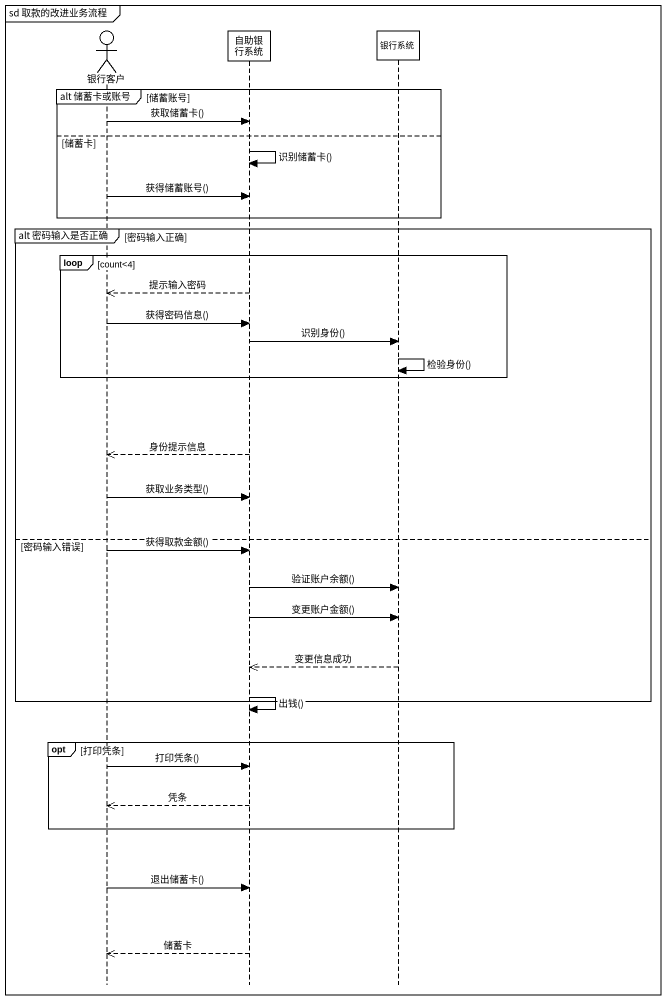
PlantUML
@startuml
mainframe sd 取款的改进业务流程
hide footbox
actor 银行客户
participant 自助银行系统
participant 银行系统

group alt 储蓄卡或账号 [储蓄账号]
  银行客户 -> 自助银行系统 : 获取储蓄卡()
else 储蓄卡
  自助银行系统 -> 自助银行系统 : 识别储蓄卡()
  银行客户 -> 自助银行系统 : 获得储蓄账号()
end
group alt 密码输入是否正确 [密码输入正确]
  loop count<4
    自助银行系统 -->> 银行客户 : 提示输入密码
    银行客户 -> 自助银行系统 : 获得密码信息()
    自助银行系统 -> 银行系统 : 识别身份()
    银行系统 -> 银行系统 : 检验身份()
  end
  自助银行系统 -->> 银行客户 : 身份提示信息
  银行客户 -> 自助银行系统 : 获取业务类型()
else 密码输入错误
  银行客户 -> 自助银行系统 : 获得取款金额()
  自助银行系统 -> 银行系统 : 验证账户余额()
  自助银行系统 -> 银行系统 : 变更账户金额()
  银行系统 -->> 自助银行系统 : 变更信息成功
  自助银行系统 -> 自助银行系统 : 出钱()
end
opt 打印凭条
  银行客户 -> 自助银行系统 : 打印凭条()
  自助银行系统 -->> 银行客户 : 凭条
end
银行客户 -> 自助银行系统 : 退出储蓄卡()
自助银行系统 -->> 银行客户 : 储蓄卡
@enduml
